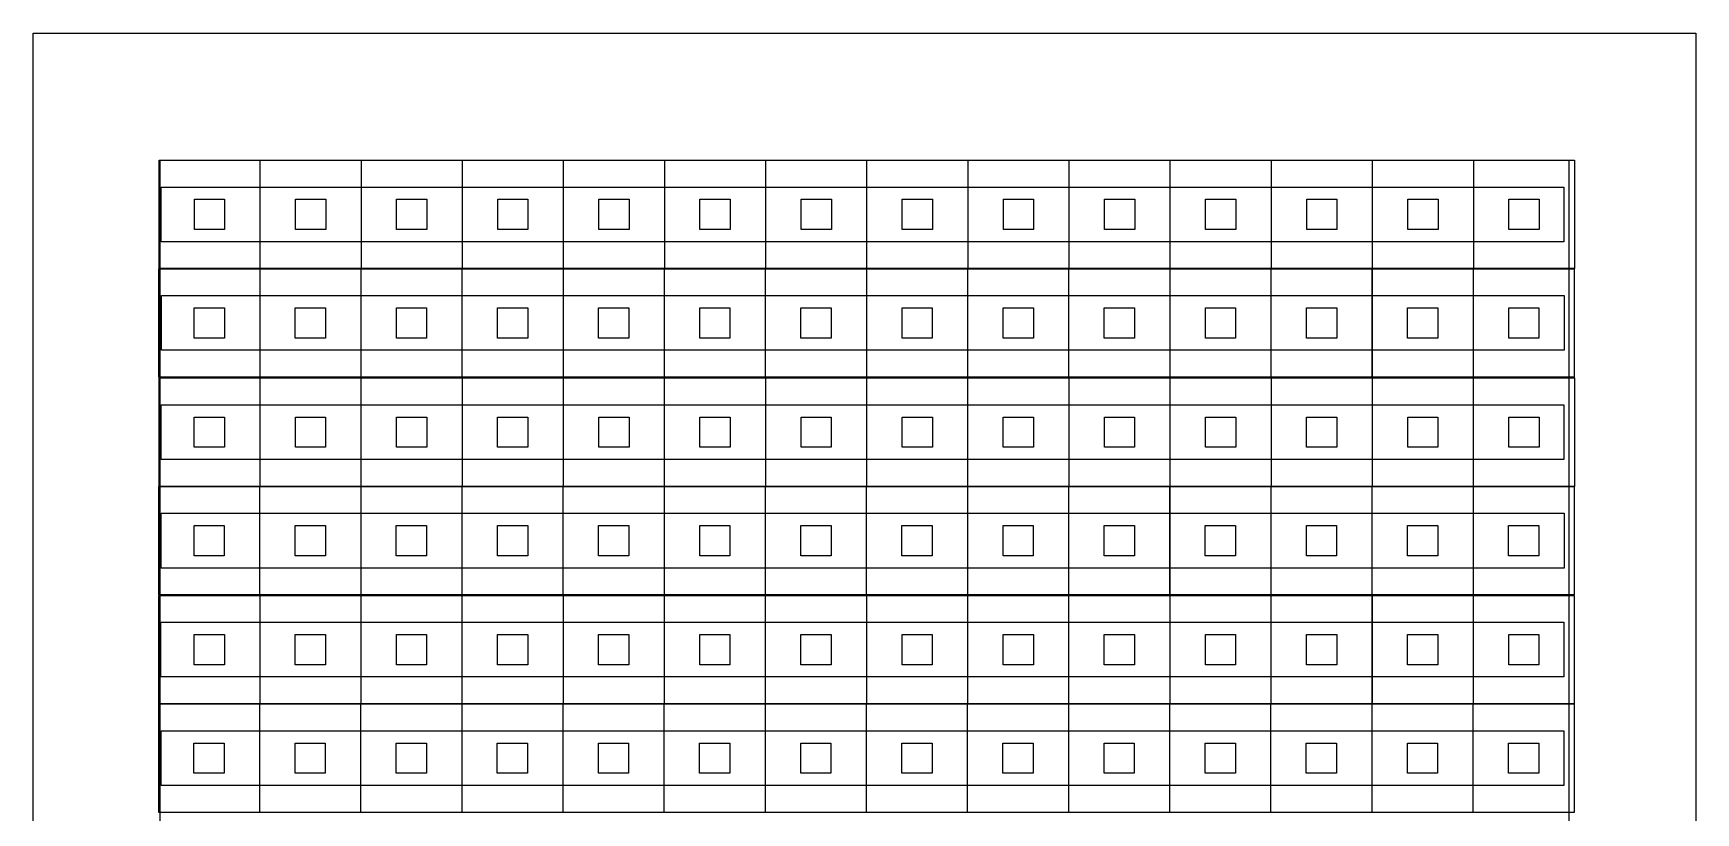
# Model space of a CAD drawing. Extents: x 0 to 275, y 0 to 275.
# Drawn here: x 0.1 to 275.1, y 146.2 to 275.1 of the extents above; entities that cross this region are included whole.
import ezdxf

# ---------------------------------------------------------------- set-up
doc = ezdxf.new("R2010")
doc.units = 0
doc.layers.add('Layer_1', color=7, linetype='CONTINUOUS')

msp = doc.modelspace()

# ---------------------------------------------------------------- linework, layer by layer
at = {"layer": 'Layer_1', "color": 7}
for p, q in [((0.141111, 275.14111), (275.141103, 275.14111)), ((0.141111, 0.141112), (0.141111, 275.14111)), ((275.141103, 275.14111), (275.141103, 0.141112)), ((20.961173, 254.141118), (37.631172, 254.141118)), ((20.961173, 236.201118), (20.961173, 254.141118)), ((21.141104, 254.141118), (254.141111, 254.141118)), ((21.141104, 21.14111), (21.141104, 254.141118)), ((37.631172, 254.141118), (37.631172, 236.201118)), ((37.687837, 254.141118), (54.357837, 254.141118)), ((37.687837, 236.201118), (37.687837, 254.141118)), ((54.357837, 254.141118), (54.357837, 236.201118)), ((54.414505, 254.141118), (71.084505, 254.141118)), ((54.414505, 236.201118), (54.414505, 254.141118)), ((71.084505, 254.141118), (71.084505, 236.201118)), ((71.141175, 254.141118), (87.811175, 254.141118)), ((71.141175, 236.201118), (71.141175, 254.141118)), ((87.811175, 254.141118), (87.811175, 236.201118)), ((87.867848, 254.141118), (104.537849, 254.141118)), ((87.867848, 236.201118), (87.867848, 254.141118)), ((104.537849, 254.141118), (104.537849, 236.201118)), ((104.59451, 254.141118), (121.264511, 254.141118)), ((104.59451, 236.201118), (104.59451, 254.141118)), ((121.264511, 254.141118), (121.264511, 236.201118)), ((121.321172, 254.141118), (137.991173, 254.141118)), ((121.321172, 236.201118), (121.321172, 254.141118)), ((137.991173, 254.141118), (137.991173, 236.201118)), ((138.047854, 254.141118), (154.717852, 254.141118)), ((138.047854, 236.201118), (138.047854, 254.141118)), ((154.717852, 254.141118), (154.717852, 236.201118)), ((154.774516, 254.141118), (171.444514, 254.141118)), ((154.774516, 236.201118), (154.774516, 254.141118)), ((171.444514, 254.141118), (171.444514, 236.201118)), ((171.501178, 254.141118), (188.171176, 254.141118)), ((171.501178, 236.201118), (171.501178, 254.141118)), ((188.171176, 254.141118), (188.171176, 236.201118)), ((188.227857, 254.141118), (204.897857, 254.141118)), ((188.227857, 236.201118), (188.227857, 254.141118)), ((204.897857, 254.141118), (204.897857, 236.201118)), ((204.954519, 254.141118), (221.624519, 254.141118)), ((204.954519, 236.201118), (204.954519, 254.141118)), ((221.624519, 254.141118), (221.624519, 236.201118)), ((221.681181, 254.141118), (238.351181, 254.141118)), ((221.681181, 236.201118), (221.681181, 254.141118)), ((238.351181, 254.141118), (238.351181, 236.201118)), ((238.407843, 254.141118), (255.077843, 254.141118)), ((238.407843, 236.201118), (238.407843, 254.141118)), ((254.141111, 254.141118), (254.141111, 21.14111)), ((255.077843, 254.141118), (255.077843, 236.201118)), ((21.294766, 249.696414), (253.345374, 249.696414)), ((21.294766, 240.645822), (21.294766, 249.696414)), ((26.796172, 247.671117), (31.796172, 247.671117)), ((26.796172, 242.671116), (26.796172, 247.671117)), ((31.796172, 247.671117), (31.796172, 242.671116)), ((43.522838, 247.671117), (48.522839, 247.671117)), ((43.522838, 242.671116), (43.522838, 247.671117)), ((48.522839, 247.671117), (48.522839, 242.671116)), ((60.249506, 247.671117), (65.249504, 247.671117)), ((60.249506, 242.671116), (60.249506, 247.671117)), ((65.249504, 247.671117), (65.249504, 242.671116)), ((76.97617, 247.671117), (81.976172, 247.671117)), ((76.97617, 242.671116), (76.97617, 247.671117)), ((81.976172, 247.671117), (81.976172, 242.671116)), ((93.702841, 247.671117), (98.702842, 247.671117)), ((93.702841, 242.671116), (93.702841, 247.671117)), ((98.702842, 247.671117), (98.702842, 242.671116)), ((110.429514, 247.671117), (115.429513, 247.671117)), ((110.429514, 242.671116), (110.429514, 247.671117)), ((115.429513, 247.671117), (115.429513, 242.671116)), ((127.156176, 247.671117), (132.156175, 247.671117)), ((127.156176, 242.671116), (127.156176, 247.671117)), ((132.156175, 247.671117), (132.156175, 242.671116)), ((143.882847, 247.671117), (148.882845, 247.671117)), ((143.882847, 242.671116), (143.882847, 247.671117)), ((148.882845, 247.671117), (148.882845, 242.671116)), ((160.609509, 247.671117), (165.609507, 247.671117)), ((160.609509, 242.671116), (160.609509, 247.671117)), ((165.609507, 247.671117), (165.609507, 242.671116)), ((177.336171, 247.671117), (182.336169, 247.671117)), ((177.336171, 242.671116), (177.336171, 247.671117)), ((182.336169, 247.671117), (182.336169, 242.671116)), ((194.06285, 247.671117), (199.062848, 247.671117)), ((194.06285, 242.671116), (194.06285, 247.671117)), ((199.062848, 247.671117), (199.062848, 242.671116)), ((210.789512, 247.671117), (215.78951, 247.671117)), ((210.789512, 242.671116), (210.789512, 247.671117)), ((215.78951, 247.671117), (215.78951, 242.671116)), ((227.51619, 247.671117), (232.516189, 247.671117)), ((227.51619, 242.671116), (227.51619, 247.671117)), ((232.516189, 247.671117), (232.516189, 242.671116)), ((244.242852, 247.671117), (249.242851, 247.671117)), ((244.242852, 242.671116), (244.242852, 247.671117)), ((249.242851, 247.671117), (249.242851, 242.671116)), ((253.345374, 249.696414), (253.345374, 240.645822)), ((31.796172, 242.671116), (26.796172, 242.671116)), ((48.522839, 242.671116), (43.522838, 242.671116)), ((65.249504, 242.671116), (60.249506, 242.671116)), ((81.976172, 242.671116), (76.97617, 242.671116)), ((98.702842, 242.671116), (93.702841, 242.671116)), ((115.429513, 242.671116), (110.429514, 242.671116)), ((132.156175, 242.671116), (127.156176, 242.671116)), ((148.882845, 242.671116), (143.882847, 242.671116)), ((165.609507, 242.671116), (160.609509, 242.671116)), ((182.336169, 242.671116), (177.336171, 242.671116)), ((199.062848, 242.671116), (194.06285, 242.671116)), ((215.78951, 242.671116), (210.789512, 242.671116)), ((232.516189, 242.671116), (227.51619, 242.671116)), ((249.242851, 242.671116), (244.242852, 242.671116)), ((253.345374, 240.645822), (21.294766, 240.645822)), ((20.924009, 236.18474), (37.594009, 236.18474)), ((20.924009, 218.24474), (20.924009, 236.18474)), ((37.631172, 236.201118), (20.961173, 236.201118)), ((37.594009, 236.18474), (37.594009, 218.24474)), ((37.650674, 236.18474), (54.320674, 236.18474)), ((37.650674, 218.24474), (37.650674, 236.18474)), ((54.357837, 236.201118), (37.687837, 236.201118)), ((54.320674, 236.18474), (54.320674, 218.24474)), ((54.377339, 236.18474), (71.047339, 236.18474)), ((54.377339, 218.24474), (54.377339, 236.18474)), ((71.084505, 236.201118), (54.414505, 236.201118)), ((71.047339, 236.18474), (71.047339, 218.24474)), ((71.104006, 236.18474), (87.774007, 236.18474)), ((71.104006, 218.24474), (71.104006, 236.18474)), ((87.811175, 236.201118), (71.141175, 236.201118)), ((87.774007, 236.18474), (87.774007, 218.24474)), ((87.830677, 236.18474), (104.500677, 236.18474)), ((87.830677, 218.24474), (87.830677, 236.18474)), ((104.537849, 236.201118), (87.867848, 236.201118)), ((104.500677, 236.18474), (104.500677, 218.24474)), ((104.557347, 236.18474), (121.227348, 236.18474)), ((104.557347, 218.24474), (104.557347, 236.18474)), ((121.264511, 236.201118), (104.59451, 236.201118)), ((121.227348, 236.18474), (121.227348, 218.24474)), ((121.284009, 236.18474), (137.95401, 236.18474)), ((121.284009, 218.24474), (121.284009, 236.18474)), ((137.991173, 236.201118), (121.321172, 236.201118)), ((137.95401, 236.18474), (137.95401, 218.24474)), ((138.01068, 236.18474), (154.68068, 236.18474)), ((138.01068, 218.24474), (138.01068, 236.18474)), ((154.717852, 236.201118), (138.047854, 236.201118)), ((154.68068, 236.18474), (154.68068, 218.24474)), ((154.737342, 236.18474), (171.407342, 236.18474)), ((154.737342, 218.24474), (154.737342, 236.18474)), ((171.444514, 236.201118), (154.774516, 236.201118)), ((171.407342, 236.18474), (171.407342, 218.24474)), ((171.464004, 236.18474), (188.134004, 236.18474)), ((171.464004, 218.24474), (171.464004, 236.18474)), ((188.171176, 236.201118), (171.501178, 236.201118)), ((188.134004, 236.18474), (188.134004, 218.24474)), ((188.190683, 236.18474), (204.860683, 236.18474)), ((188.190683, 218.24474), (188.190683, 236.18474)), ((204.897857, 236.201118), (188.227857, 236.201118)), ((204.860683, 236.18474), (204.860683, 218.24474)), ((204.917345, 236.18474), (221.587345, 236.18474)), ((204.917345, 218.24474), (204.917345, 236.18474)), ((221.624519, 236.201118), (204.954519, 236.201118)), ((221.587345, 236.18474), (221.587345, 218.24474)), ((221.644024, 236.18474), (238.314024, 236.18474)), ((221.644024, 218.24474), (221.644024, 236.18474)), ((238.351181, 236.201118), (221.681181, 236.201118)), ((238.314024, 236.18474), (238.314024, 218.24474)), ((238.370686, 236.18474), (255.040686, 236.18474)), ((238.370686, 218.24474), (238.370686, 236.18474)), ((255.077843, 236.201118), (238.407843, 236.201118)), ((255.040686, 236.18474), (255.040686, 218.24474)), ((21.328875, 231.740048), (253.379484, 231.740048)), ((21.328875, 222.689452), (21.328875, 231.740048)), ((253.379484, 231.740048), (253.379484, 222.689452)), ((26.759008, 229.71474), (31.759009, 229.71474)), ((26.759008, 224.714741), (26.759008, 229.71474)), ((31.759009, 229.71474), (31.759009, 224.714741)), ((43.485675, 229.71474), (48.485673, 229.71474)), ((43.485675, 224.714741), (43.485675, 229.71474)), ((48.485673, 229.71474), (48.485673, 224.714741)), ((60.21234, 229.71474), (65.212341, 229.71474)), ((60.21234, 224.714741), (60.21234, 229.71474)), ((65.212341, 229.71474), (65.212341, 224.714741)), ((76.939007, 229.71474), (81.939009, 229.71474)), ((76.939007, 224.714741), (76.939007, 229.71474)), ((81.939009, 229.71474), (81.939009, 224.714741)), ((93.665678, 229.71474), (98.665679, 229.71474)), ((93.665678, 224.714741), (93.665678, 229.71474)), ((98.665679, 229.71474), (98.665679, 224.714741)), ((110.392348, 229.71474), (115.39235, 229.71474)), ((110.392348, 224.714741), (110.392348, 229.71474)), ((115.39235, 229.71474), (115.39235, 224.714741)), ((127.11901, 229.71474), (132.119012, 229.71474)), ((127.11901, 224.714741), (127.11901, 229.71474)), ((132.119012, 229.71474), (132.119012, 224.714741)), ((143.845681, 229.71474), (148.845682, 229.71474)), ((143.845681, 224.714741), (143.845681, 229.71474)), ((148.845682, 229.71474), (148.845682, 224.714741)), ((160.572351, 229.71474), (165.572353, 229.71474)), ((160.572351, 224.714741), (160.572351, 229.71474)), ((165.572353, 229.71474), (165.572353, 224.714741)), ((177.298996, 229.71474), (182.298998, 229.71474)), ((177.298996, 224.714741), (177.298996, 229.71474)), ((182.298998, 229.71474), (182.298998, 224.714741)), ((194.025675, 229.71474), (199.025677, 229.71474)), ((194.025675, 224.714741), (194.025675, 229.71474)), ((199.025677, 229.71474), (199.025677, 224.714741)), ((210.752337, 229.71474), (215.752339, 229.71474)), ((210.752337, 224.714741), (210.752337, 229.71474)), ((215.752339, 229.71474), (215.752339, 224.714741)), ((227.479019, 229.71474), (232.479017, 229.71474)), ((227.479019, 224.714741), (227.479019, 229.71474)), ((232.479017, 229.71474), (232.479017, 224.714741)), ((244.205681, 229.71474), (249.205679, 229.71474)), ((244.205681, 224.714741), (244.205681, 229.71474)), ((249.205679, 229.71474), (249.205679, 224.714741)), ((31.759009, 224.714741), (26.759008, 224.714741)), ((48.485673, 224.714741), (43.485675, 224.714741)), ((65.212341, 224.714741), (60.21234, 224.714741)), ((81.939009, 224.714741), (76.939007, 224.714741)), ((98.665679, 224.714741), (93.665678, 224.714741)), ((115.39235, 224.714741), (110.392348, 224.714741)), ((132.119012, 224.714741), (127.11901, 224.714741)), ((148.845682, 224.714741), (143.845681, 224.714741)), ((165.572353, 224.714741), (160.572351, 224.714741)), ((182.298998, 224.714741), (177.298996, 224.714741)), ((199.025677, 224.714741), (194.025675, 224.714741)), ((215.752339, 224.714741), (210.752337, 224.714741)), ((232.479017, 224.714741), (227.479019, 224.714741)), ((249.205679, 224.714741), (244.205681, 224.714741)), ((253.379484, 222.689452), (21.328875, 222.689452)), ((37.594009, 218.24474), (20.924009, 218.24474)), ((20.946753, 218.124375), (37.616754, 218.124375)), ((20.946753, 200.184375), (20.946753, 218.124375)), ((37.616754, 218.124375), (37.616754, 200.184375)), ((54.320674, 218.24474), (37.650674, 218.24474)), ((37.673418, 218.124375), (54.343419, 218.124375)), ((37.673418, 200.184375), (37.673418, 218.124375)), ((54.343419, 218.124375), (54.343419, 200.184375)), ((71.047339, 218.24474), (54.377339, 218.24474)), ((54.400086, 218.124375), (71.070086, 218.124375)), ((54.400086, 200.184375), (54.400086, 218.124375)), ((71.070086, 218.124375), (71.070086, 200.184375)), ((87.774007, 218.24474), (71.104006, 218.24474)), ((71.126754, 218.124375), (87.796751, 218.124375)), ((71.126754, 200.184375), (71.126754, 218.124375)), ((87.796751, 218.124375), (87.796751, 200.184375)), ((104.500677, 218.24474), (87.830677, 218.24474)), ((87.853424, 218.124375), (104.523424, 218.124375)), ((87.853424, 200.184375), (87.853424, 218.124375)), ((104.523424, 218.124375), (104.523424, 200.184375)), ((121.227348, 218.24474), (104.557347, 218.24474)), ((104.580095, 218.124375), (121.250095, 218.124375)), ((104.580095, 200.184375), (104.580095, 218.124375)), ((121.250095, 218.124375), (121.250095, 200.184375)), ((137.95401, 218.24474), (121.284009, 218.24474)), ((121.306757, 218.124375), (137.976757, 218.124375)), ((121.306757, 200.184375), (121.306757, 218.124375)), ((137.976757, 218.124375), (137.976757, 200.184375)), ((154.68068, 218.24474), (138.01068, 218.24474)), ((138.033427, 218.124375), (154.703427, 218.124375)), ((138.033427, 200.184375), (138.033427, 218.124375)), ((154.703427, 218.124375), (154.703427, 200.184375)), ((171.407342, 218.24474), (154.737342, 218.24474)), ((154.760097, 218.124375), (171.430098, 218.124375)), ((154.760097, 200.184375), (154.760097, 218.124375)), ((171.430098, 218.124375), (171.430098, 200.184375)), ((188.134004, 218.24474), (171.464004, 218.24474)), ((171.486743, 218.124375), (188.156743, 218.124375)), ((171.486743, 200.184375), (171.486743, 218.124375)), ((188.156743, 218.124375), (188.156743, 200.184375)), ((204.860683, 218.24474), (188.190683, 218.24474)), ((188.213421, 218.124375), (204.883422, 218.124375)), ((188.213421, 200.184375), (188.213421, 218.124375)), ((204.883422, 218.124375), (204.883422, 200.184375)), ((221.587345, 218.24474), (204.917345, 218.24474)), ((204.940083, 218.124375), (221.610084, 218.124375)), ((204.940083, 200.184375), (204.940083, 218.124375)), ((221.610084, 218.124375), (221.610084, 200.184375)), ((238.314024, 218.24474), (221.644024, 218.24474)), ((221.666762, 218.124375), (238.336763, 218.124375)), ((221.666762, 200.184375), (221.666762, 218.124375)), ((238.336763, 218.124375), (238.336763, 200.184375)), ((255.040686, 218.24474), (238.370686, 218.24474)), ((238.393424, 218.124375), (255.063425, 218.124375)), ((238.393424, 200.184375), (238.393424, 218.124375)), ((255.063425, 218.124375), (255.063425, 200.184375)), ((21.280348, 213.679694), (253.330956, 213.679694)), ((21.280348, 204.629098), (21.280348, 213.679694)), ((253.330956, 213.679694), (253.330956, 204.629098)), ((26.781752, 211.654374), (31.781753, 211.654374)), ((26.781752, 206.654373), (26.781752, 211.654374)), ((31.781753, 211.654374), (31.781753, 206.654373)), ((43.508416, 211.654374), (48.508418, 211.654374)), ((43.508416, 206.654373), (43.508416, 211.654374)), ((48.508418, 211.654374), (48.508418, 206.654373)), ((60.235084, 211.654374), (65.235082, 211.654374)), ((60.235084, 206.654373), (60.235084, 211.654374)), ((65.235082, 211.654374), (65.235082, 206.654373)), ((76.961754, 211.654374), (81.961753, 211.654374)), ((76.961754, 206.654373), (76.961754, 211.654374)), ((81.961753, 211.654374), (81.961753, 206.654373)), ((93.688425, 211.654374), (98.688423, 211.654374)), ((93.688425, 206.654373), (93.688425, 211.654374)), ((98.688423, 211.654374), (98.688423, 206.654373)), ((110.415087, 211.654374), (115.415085, 211.654374)), ((110.415087, 206.654373), (110.415087, 211.654374)), ((115.415085, 211.654374), (115.415085, 206.654373)), ((127.141757, 211.654374), (132.141756, 211.654374)), ((127.141757, 206.654373), (127.141757, 211.654374)), ((132.141756, 211.654374), (132.141756, 206.654373)), ((143.868428, 211.654374), (148.868429, 211.654374)), ((143.868428, 206.654373), (143.868428, 211.654374)), ((148.868429, 211.654374), (148.868429, 206.654373)), ((160.59509, 211.654374), (165.595091, 211.654374)), ((160.59509, 206.654373), (160.59509, 211.654374)), ((165.595091, 211.654374), (165.595091, 206.654373)), ((177.321752, 211.654374), (182.321753, 211.654374)), ((177.321752, 206.654373), (177.321752, 211.654374)), ((182.321753, 211.654374), (182.321753, 206.654373)), ((194.048431, 211.654374), (199.048432, 211.654374)), ((194.048431, 206.654373), (194.048431, 211.654374)), ((199.048432, 211.654374), (199.048432, 206.654373)), ((210.775093, 211.654374), (215.775094, 211.654374)), ((210.775093, 206.654373), (210.775093, 211.654374)), ((215.775094, 211.654374), (215.775094, 206.654373)), ((227.501755, 211.654374), (232.501756, 211.654374)), ((227.501755, 206.654373), (227.501755, 211.654374)), ((232.501756, 211.654374), (232.501756, 206.654373)), ((244.228417, 211.654374), (249.228418, 211.654374)), ((244.228417, 206.654373), (244.228417, 211.654374)), ((249.228418, 211.654374), (249.228418, 206.654373)), ((31.781753, 206.654373), (26.781752, 206.654373)), ((48.508418, 206.654373), (43.508416, 206.654373)), ((65.235082, 206.654373), (60.235084, 206.654373)), ((81.961753, 206.654373), (76.961754, 206.654373)), ((98.688423, 206.654373), (93.688425, 206.654373)), ((115.415085, 206.654373), (110.415087, 206.654373)), ((132.141756, 206.654373), (127.141757, 206.654373)), ((148.868429, 206.654373), (143.868428, 206.654373)), ((165.595091, 206.654373), (160.59509, 206.654373)), ((182.321753, 206.654373), (177.321752, 206.654373)), ((199.048432, 206.654373), (194.048431, 206.654373)), ((215.775094, 206.654373), (210.775093, 206.654373)), ((232.501756, 206.654373), (227.501755, 206.654373)), ((249.228418, 206.654373), (244.228417, 206.654373)), ((253.330956, 204.629098), (21.280348, 204.629098)), ((20.909587, 200.168003), (37.579588, 200.168003)), ((20.909587, 182.228003), (20.909587, 200.168003)), ((37.616754, 200.184375), (20.946753, 200.184375)), ((37.579588, 200.168003), (37.579588, 182.228003)), ((37.636252, 200.168003), (54.306253, 200.168003)), ((37.636252, 182.228003), (37.636252, 200.168003)), ((54.343419, 200.184375), (37.673418, 200.184375)), ((54.306253, 200.168003), (54.306253, 182.228003)), ((54.362917, 200.168003), (71.032918, 200.168003)), ((54.362917, 182.228003), (54.362917, 200.168003)), ((71.070086, 200.184375), (54.400086, 200.184375)), ((71.032918, 200.168003), (71.032918, 182.228003)), ((71.089585, 200.168003), (87.759585, 200.168003)), ((71.089585, 182.228003), (71.089585, 200.168003)), ((87.796751, 200.184375), (71.126754, 200.184375)), ((87.759585, 200.168003), (87.759585, 182.228003)), ((87.816258, 200.168003), (104.486258, 200.168003)), ((87.816258, 182.228003), (87.816258, 200.168003)), ((104.523424, 200.184375), (87.853424, 200.184375)), ((104.486258, 200.168003), (104.486258, 182.228003)), ((104.54292, 200.168003), (121.21292, 200.168003)), ((104.54292, 182.228003), (104.54292, 200.168003)), ((121.250095, 200.184375), (104.580095, 200.184375)), ((121.21292, 200.168003), (121.21292, 182.228003)), ((121.269591, 200.168003), (137.939591, 200.168003)), ((121.269591, 182.228003), (121.269591, 200.168003)), ((137.976757, 200.184375), (121.306757, 200.184375)), ((137.939591, 200.168003), (137.939591, 182.228003)), ((137.996261, 200.168003), (154.666261, 200.168003)), ((137.996261, 182.228003), (137.996261, 200.168003)), ((154.703427, 200.184375), (138.033427, 200.184375)), ((154.666261, 200.168003), (154.666261, 182.228003)), ((154.722923, 200.168003), (171.392923, 200.168003)), ((154.722923, 182.228003), (154.722923, 200.168003)), ((171.430098, 200.184375), (154.760097, 200.184375)), ((171.392923, 200.168003), (171.392923, 182.228003)), ((171.449588, 200.168003), (188.119585, 200.168003)), ((171.449588, 182.228003), (171.449588, 200.168003)), ((188.156743, 200.184375), (171.486743, 200.184375)), ((188.119585, 200.168003), (188.119585, 182.228003)), ((188.176267, 200.168003), (204.846267, 200.168003)), ((188.176267, 182.228003), (188.176267, 200.168003)), ((204.883422, 200.184375), (188.213421, 200.184375)), ((204.846267, 200.168003), (204.846267, 182.228003)), ((204.902929, 200.168003), (221.572929, 200.168003)), ((204.902929, 182.228003), (204.902929, 200.168003)), ((221.610084, 200.184375), (204.940083, 200.184375)), ((221.572929, 200.168003), (221.572929, 182.228003)), ((221.629608, 200.168003), (238.299608, 200.168003)), ((221.629608, 182.228003), (221.629608, 200.168003)), ((238.336763, 200.184375), (221.666762, 200.184375)), ((238.299608, 200.168003), (238.299608, 182.228003)), ((238.35627, 200.168003), (255.02627, 200.168003)), ((238.35627, 182.228003), (238.35627, 200.168003)), ((255.063425, 200.184375), (238.393424, 200.184375)), ((255.02627, 200.168003), (255.02627, 182.228003)), ((21.314455, 195.723331), (253.365062, 195.723331)), ((21.314455, 186.672738), (21.314455, 195.723331)), ((253.365062, 195.723331), (253.365062, 186.672738)), ((26.744586, 193.698002), (31.744587, 193.698002)), ((26.744586, 188.698001), (26.744586, 193.698002)), ((31.744587, 193.698002), (31.744587, 188.698001)), ((43.471253, 193.698002), (48.471252, 193.698002)), ((43.471253, 188.698001), (43.471253, 193.698002)), ((48.471252, 193.698002), (48.471252, 188.698001)), ((60.197918, 193.698002), (65.197919, 193.698002)), ((60.197918, 188.698001), (60.197918, 193.698002)), ((65.197919, 193.698002), (65.197919, 188.698001)), ((76.92458, 193.698002), (81.924581, 193.698002)), ((76.92458, 188.698001), (76.92458, 193.698002)), ((81.924581, 193.698002), (81.924581, 188.698001)), ((93.651259, 193.698002), (98.65126, 193.698002)), ((93.651259, 188.698001), (93.651259, 193.698002)), ((98.65126, 193.698002), (98.65126, 188.698001)), ((110.377921, 193.698002), (115.377922, 193.698002)), ((110.377921, 188.698001), (110.377921, 193.698002)), ((115.377922, 193.698002), (115.377922, 188.698001)), ((127.104583, 193.698002), (132.104584, 193.698002)), ((127.104583, 188.698001), (127.104583, 193.698002)), ((132.104584, 193.698002), (132.104584, 188.698001)), ((143.831265, 193.698002), (148.831263, 193.698002)), ((143.831265, 188.698001), (143.831265, 193.698002)), ((148.831263, 193.698002), (148.831263, 188.698001)), ((160.557918, 193.698002), (165.557917, 193.698002)), ((160.557918, 188.698001), (160.557918, 193.698002)), ((165.557917, 193.698002), (165.557917, 188.698001)), ((177.28458, 193.698002), (182.284579, 193.698002)), ((177.28458, 188.698001), (177.28458, 193.698002)), ((182.284579, 193.698002), (182.284579, 188.698001)), ((194.011259, 193.698002), (199.011258, 193.698002)), ((194.011259, 188.698001), (194.011259, 193.698002)), ((199.011258, 193.698002), (199.011258, 188.698001)), ((210.737921, 193.698002), (215.73792, 193.698002)), ((210.737921, 188.698001), (210.737921, 193.698002)), ((215.73792, 193.698002), (215.73792, 188.698001)), ((227.464617, 193.698002), (232.464618, 193.698002)), ((227.464617, 188.698001), (227.464617, 193.698002)), ((232.464618, 193.698002), (232.464618, 188.698001)), ((244.191279, 193.698002), (249.19128, 193.698002)), ((244.191279, 188.698001), (244.191279, 193.698002)), ((249.19128, 193.698002), (249.19128, 188.698001)), ((31.744587, 188.698001), (26.744586, 188.698001)), ((48.471252, 188.698001), (43.471253, 188.698001)), ((65.197919, 188.698001), (60.197918, 188.698001)), ((81.924581, 188.698001), (76.92458, 188.698001)), ((98.65126, 188.698001), (93.651259, 188.698001)), ((115.377922, 188.698001), (110.377921, 188.698001)), ((132.104584, 188.698001), (127.104583, 188.698001)), ((148.831263, 188.698001), (143.831265, 188.698001)), ((165.557917, 188.698001), (160.557918, 188.698001)), ((182.284579, 188.698001), (177.28458, 188.698001)), ((199.011258, 188.698001), (194.011259, 188.698001)), ((215.73792, 188.698001), (210.737921, 188.698001)), ((232.464618, 188.698001), (227.464617, 188.698001)), ((249.19128, 188.698001), (244.191279, 188.698001)), ((253.365062, 186.672738), (21.314455, 186.672738)), ((37.579588, 182.228003), (20.909587, 182.228003)), ((20.924442, 182.146159), (37.594441, 182.146159)), ((20.924442, 164.206158), (20.924442, 182.146159)), ((37.594441, 182.146159), (37.594441, 164.206158)), ((54.306253, 182.228003), (37.636252, 182.228003)), ((37.651109, 182.146159), (54.321109, 182.146159)), ((37.651109, 164.206158), (37.651109, 182.146159)), ((54.321109, 182.146159), (54.321109, 164.206158)), ((71.032918, 182.228003), (54.362917, 182.228003)), ((54.377773, 182.146159), (71.047774, 182.146159)), ((54.377773, 164.206158), (54.377773, 182.146159)), ((71.047774, 182.146159), (71.047774, 164.206158)), ((87.759585, 182.228003), (71.089585, 182.228003)), ((71.104441, 182.146159), (87.774441, 182.146159)), ((71.104441, 164.206158), (71.104441, 182.146159)), ((87.774441, 182.146159), (87.774441, 164.206158)), ((104.486258, 182.228003), (87.816258, 182.228003)), ((87.831117, 182.146159), (104.501115, 182.146159)), ((87.831117, 164.206158), (87.831117, 182.146159)), ((104.501115, 182.146159), (104.501115, 164.206158)), ((121.21292, 182.228003), (104.54292, 182.228003)), ((104.557779, 182.146159), (121.227779, 182.146159)), ((104.557779, 164.206158), (104.557779, 182.146159)), ((121.227779, 182.146159), (121.227779, 164.206158)), ((137.939591, 182.228003), (121.269591, 182.228003)), ((121.28445, 182.146159), (137.95445, 182.146159)), ((121.28445, 164.206158), (121.28445, 182.146159)), ((137.95445, 182.146159), (137.95445, 164.206158)), ((154.666261, 182.228003), (137.996261, 182.228003)), ((138.01112, 182.146159), (154.68112, 182.146159)), ((138.01112, 164.206158), (138.01112, 182.146159)), ((154.68112, 182.146159), (154.68112, 164.206158)), ((171.392923, 182.228003), (154.722923, 182.228003)), ((154.737774, 182.146159), (171.407774, 182.146159)), ((154.737774, 164.206158), (154.737774, 182.146159)), ((171.407774, 182.146159), (171.407774, 164.206158)), ((188.119585, 182.228003), (171.449588, 182.228003)), ((171.464436, 182.146159), (188.134436, 182.146159)), ((171.464436, 164.206158), (171.464436, 182.146159)), ((188.134436, 182.146159), (188.134436, 164.206158)), ((204.846267, 182.228003), (188.176267, 182.228003)), ((188.191115, 182.146159), (204.861115, 182.146159)), ((188.191115, 164.206158), (188.191115, 182.146159)), ((204.861115, 182.146159), (204.861115, 164.206158)), ((221.572929, 182.228003), (204.902929, 182.228003)), ((204.917777, 182.146159), (221.587777, 182.146159)), ((204.917777, 164.206158), (204.917777, 182.146159)), ((221.587777, 182.146159), (221.587777, 164.206158)), ((238.299608, 182.228003), (221.629608, 182.228003)), ((221.644456, 182.146159), (238.314456, 182.146159)), ((221.644456, 164.206158), (221.644456, 182.146159)), ((238.314456, 182.146159), (238.314456, 164.206158)), ((255.02627, 182.228003), (238.35627, 182.228003)), ((238.371118, 182.146159), (255.041118, 182.146159)), ((238.371118, 164.206158), (238.371118, 182.146159)), ((255.041118, 182.146159), (255.041118, 164.206158)), ((21.258037, 177.701407), (253.308646, 177.701407)), ((21.258037, 168.650814), (21.258037, 177.701407)), ((253.308646, 177.701407), (253.308646, 168.650814)), ((26.759441, 175.676158), (31.75944, 175.676158)), ((26.759441, 170.676156), (26.759441, 175.676158)), ((31.75944, 175.676158), (31.75944, 170.676156)), ((43.486107, 175.676158), (48.486105, 175.676158)), ((43.486107, 170.676156), (43.486107, 175.676158)), ((48.486105, 175.676158), (48.486105, 170.676156)), ((60.212772, 175.676158), (65.212773, 175.676158)), ((60.212772, 170.676156), (60.212772, 175.676158)), ((65.212773, 175.676158), (65.212773, 170.676156)), ((76.939439, 175.676158), (81.939438, 175.676158)), ((76.939439, 170.676156), (76.939439, 175.676158)), ((81.939438, 175.676158), (81.939438, 170.676156)), ((93.666118, 175.676158), (98.666117, 175.676158)), ((93.666118, 170.676156), (93.666118, 175.676158)), ((98.666117, 175.676158), (98.666117, 170.676156)), ((110.39278, 175.676158), (115.392779, 175.676158)), ((110.39278, 170.676156), (110.39278, 175.676158)), ((115.392779, 175.676158), (115.392779, 170.676156)), ((127.119442, 175.676158), (132.119441, 175.676158)), ((127.119442, 170.676156), (127.119442, 175.676158)), ((132.119441, 175.676158), (132.119441, 170.676156)), ((143.846121, 175.676158), (148.846119, 175.676158)), ((143.846121, 170.676156), (143.846121, 175.676158)), ((148.846119, 175.676158), (148.846119, 170.676156)), ((160.572783, 175.676158), (165.572781, 175.676158)), ((160.572783, 170.676156), (160.572783, 175.676158)), ((165.572781, 175.676158), (165.572781, 170.676156)), ((177.299445, 175.676158), (182.299443, 175.676158)), ((177.299445, 170.676156), (177.299445, 175.676158)), ((182.299443, 175.676158), (182.299443, 170.676156)), ((194.026124, 175.676158), (199.026125, 175.676158)), ((194.026124, 170.676156), (194.026124, 175.676158)), ((199.026125, 175.676158), (199.026125, 170.676156)), ((210.752786, 175.676158), (215.752787, 175.676158)), ((210.752786, 170.676156), (210.752786, 175.676158)), ((215.752787, 175.676158), (215.752787, 170.676156)), ((227.479448, 175.676158), (232.479449, 175.676158)), ((227.479448, 170.676156), (227.479448, 175.676158)), ((232.479449, 175.676158), (232.479449, 170.676156)), ((244.20611, 175.676158), (249.206111, 175.676158)), ((244.20611, 170.676156), (244.20611, 175.676158)), ((249.206111, 175.676158), (249.206111, 170.676156)), ((31.75944, 170.676156), (26.759441, 170.676156)), ((48.486105, 170.676156), (43.486107, 170.676156)), ((65.212773, 170.676156), (60.212772, 170.676156)), ((81.939438, 170.676156), (76.939439, 170.676156)), ((98.666117, 170.676156), (93.666118, 170.676156)), ((115.392779, 170.676156), (110.39278, 170.676156)), ((132.119441, 170.676156), (127.119442, 170.676156)), ((148.846119, 170.676156), (143.846121, 170.676156)), ((165.572781, 170.676156), (160.572783, 170.676156)), ((182.299443, 170.676156), (177.299445, 170.676156)), ((199.026125, 170.676156), (194.026124, 170.676156)), ((215.752787, 170.676156), (210.752786, 170.676156)), ((232.479449, 170.676156), (227.479448, 170.676156)), ((249.206111, 170.676156), (244.20611, 170.676156)), ((253.308646, 168.650814), (21.258037, 168.650814)), ((20.887278, 164.189778), (37.557278, 164.189778)), ((20.887278, 146.249778), (20.887278, 164.189778)), ((37.594441, 164.206158), (20.924442, 164.206158)), ((37.557278, 164.189778), (37.557278, 146.249778)), ((37.613946, 164.189778), (54.283943, 164.189778)), ((37.613946, 146.249778), (37.613946, 164.189778)), ((54.321109, 164.206158), (37.651109, 164.206158)), ((54.283943, 164.189778), (54.283943, 146.249778)), ((54.340608, 164.189778), (71.010605, 164.189778)), ((54.340608, 146.249778), (54.340608, 164.189778)), ((71.047774, 164.206158), (54.377773, 164.206158)), ((71.010605, 164.189778), (71.010605, 146.249778)), ((71.067278, 164.189778), (87.737278, 164.189778)), ((71.067278, 146.249778), (71.067278, 164.189778)), ((87.774441, 164.206158), (71.104441, 164.206158)), ((87.737278, 164.189778), (87.737278, 146.249778)), ((87.793951, 164.189778), (104.463952, 164.189778)), ((87.793951, 146.249778), (87.793951, 164.189778)), ((104.501115, 164.206158), (87.831117, 164.206158)), ((104.463952, 164.189778), (104.463952, 146.249778)), ((104.520613, 164.189778), (121.190614, 164.189778)), ((104.520613, 146.249778), (104.520613, 164.189778)), ((121.227779, 164.206158), (104.557779, 164.206158)), ((121.190614, 164.189778), (121.190614, 146.249778)), ((121.247275, 164.189778), (137.917276, 164.189778)), ((121.247275, 146.249778), (121.247275, 164.189778)), ((137.95445, 164.206158), (121.28445, 164.206158)), ((137.917276, 164.189778), (137.917276, 146.249778)), ((137.973954, 164.189778), (154.643955, 164.189778)), ((137.973954, 146.249778), (137.973954, 164.189778)), ((154.68112, 164.206158), (138.01112, 164.206158)), ((154.643955, 164.189778), (154.643955, 146.249778)), ((154.700616, 164.189778), (171.370617, 164.189778)), ((154.700616, 146.249778), (154.700616, 164.189778)), ((171.407774, 164.206158), (154.737774, 164.206158)), ((171.370617, 164.189778), (171.370617, 146.249778)), ((171.427278, 164.189778), (188.097279, 164.189778)), ((171.427278, 146.249778), (171.427278, 164.189778)), ((188.134436, 164.206158), (171.464436, 164.206158)), ((188.097279, 164.189778), (188.097279, 146.249778)), ((188.15396, 164.189778), (204.823957, 164.189778)), ((188.15396, 146.249778), (188.15396, 164.189778)), ((204.861115, 164.206158), (188.191115, 164.206158)), ((204.823957, 164.189778), (204.823957, 146.249778)), ((204.880622, 164.189778), (221.550619, 164.189778)), ((204.880622, 146.249778), (204.880622, 164.189778)), ((221.587777, 164.206158), (204.917777, 164.206158)), ((221.550619, 164.189778), (221.550619, 146.249778)), ((221.607301, 164.189778), (238.277301, 164.189778)), ((221.607301, 146.249778), (221.607301, 164.189778)), ((238.314456, 164.206158), (221.644456, 164.206158)), ((238.277301, 164.189778), (238.277301, 146.249778)), ((238.333963, 164.189778), (255.003963, 164.189778)), ((238.333963, 146.249778), (238.333963, 164.189778)), ((255.041118, 164.206158), (238.371118, 164.206158)), ((255.003963, 164.189778), (255.003963, 146.249778)), ((21.292144, 159.745035), (253.342752, 159.745035)), ((21.292144, 150.694442), (21.292144, 159.745035)), ((253.342752, 159.745035), (253.342752, 150.694442)), ((26.722277, 157.719777), (31.722277, 157.719777)), ((26.722277, 152.719776), (26.722277, 157.719777)), ((31.722277, 157.719777), (31.722277, 152.719776)), ((43.448941, 157.719777), (48.448942, 157.719777)), ((43.448941, 152.719776), (43.448941, 157.719777)), ((48.448942, 157.719777), (48.448942, 152.719776)), ((60.175608, 157.719777), (65.175607, 157.719777)), ((60.175608, 152.719776), (60.175608, 157.719777)), ((65.175607, 157.719777), (65.175607, 152.719776)), ((76.902273, 157.719777), (81.902275, 157.719777)), ((76.902273, 152.719776), (76.902273, 157.719777)), ((81.902275, 157.719777), (81.902275, 152.719776)), ((93.628944, 157.719777), (98.628945, 157.719777)), ((93.628944, 152.719776), (93.628944, 157.719777)), ((98.628945, 157.719777), (98.628945, 152.719776)), ((110.355614, 157.719777), (115.355616, 157.719777)), ((110.355614, 152.719776), (110.355614, 157.719777)), ((115.355616, 157.719777), (115.355616, 152.719776)), ((127.082276, 157.719777), (132.082278, 157.719777)), ((127.082276, 152.719776), (127.082276, 157.719777)), ((132.082278, 157.719777), (132.082278, 152.719776)), ((143.80895, 157.719777), (148.808948, 157.719777)), ((143.80895, 152.719776), (143.80895, 157.719777)), ((148.808948, 157.719777), (148.808948, 152.719776)), ((160.535612, 157.719777), (165.53561, 157.719777)), ((160.535612, 152.719776), (160.535612, 157.719777)), ((165.53561, 157.719777), (165.53561, 152.719776)), ((177.262274, 157.719777), (182.262272, 157.719777)), ((177.262274, 152.719776), (177.262274, 157.719777)), ((182.262272, 157.719777), (182.262272, 152.719776)), ((193.988952, 157.719777), (198.988951, 157.719777)), ((193.988952, 152.719776), (193.988952, 157.719777)), ((198.988951, 157.719777), (198.988951, 152.719776)), ((210.715614, 157.719777), (215.715613, 157.719777)), ((210.715614, 152.719776), (210.715614, 157.719777)), ((215.715613, 157.719777), (215.715613, 152.719776)), ((227.442293, 157.719777), (232.442292, 157.719777)), ((227.442293, 152.719776), (227.442293, 157.719777)), ((232.442292, 157.719777), (232.442292, 152.719776)), ((244.168955, 157.719777), (249.168954, 157.719777)), ((244.168955, 152.719776), (244.168955, 157.719777)), ((249.168954, 157.719777), (249.168954, 152.719776)), ((31.722277, 152.719776), (26.722277, 152.719776)), ((48.448942, 152.719776), (43.448941, 152.719776)), ((65.175607, 152.719776), (60.175608, 152.719776)), ((81.902275, 152.719776), (76.902273, 152.719776)), ((98.628945, 152.719776), (93.628944, 152.719776)), ((115.355616, 152.719776), (110.355614, 152.719776)), ((132.082278, 152.719776), (127.082276, 152.719776)), ((148.808948, 152.719776), (143.80895, 152.719776)), ((165.53561, 152.719776), (160.535612, 152.719776)), ((182.262272, 152.719776), (177.262274, 152.719776)), ((198.988951, 152.719776), (193.988952, 152.719776)), ((215.715613, 152.719776), (210.715614, 152.719776)), ((232.442292, 152.719776), (227.442293, 152.719776)), ((249.168954, 152.719776), (244.168955, 152.719776)), ((253.342752, 150.694442), (21.292144, 150.694442)), ((37.557278, 146.249778), (20.887278, 146.249778)), ((54.283943, 146.249778), (37.613946, 146.249778)), ((71.010605, 146.249778), (54.340608, 146.249778)), ((87.737278, 146.249778), (71.067278, 146.249778)), ((104.463952, 146.249778), (87.793951, 146.249778)), ((121.190614, 146.249778), (104.520613, 146.249778)), ((137.917276, 146.249778), (121.247275, 146.249778)), ((154.643955, 146.249778), (137.973954, 146.249778)), ((171.370617, 146.249778), (154.700616, 146.249778)), ((188.097279, 146.249778), (171.427278, 146.249778)), ((204.823957, 146.249778), (188.15396, 146.249778)), ((221.550619, 146.249778), (204.880622, 146.249778)), ((238.277301, 146.249778), (221.607301, 146.249778)), ((255.003963, 146.249778), (238.333963, 146.249778))]:
    msp.add_line(p, q, dxfattribs=at)

doc.saveas('drawing.dxf')
